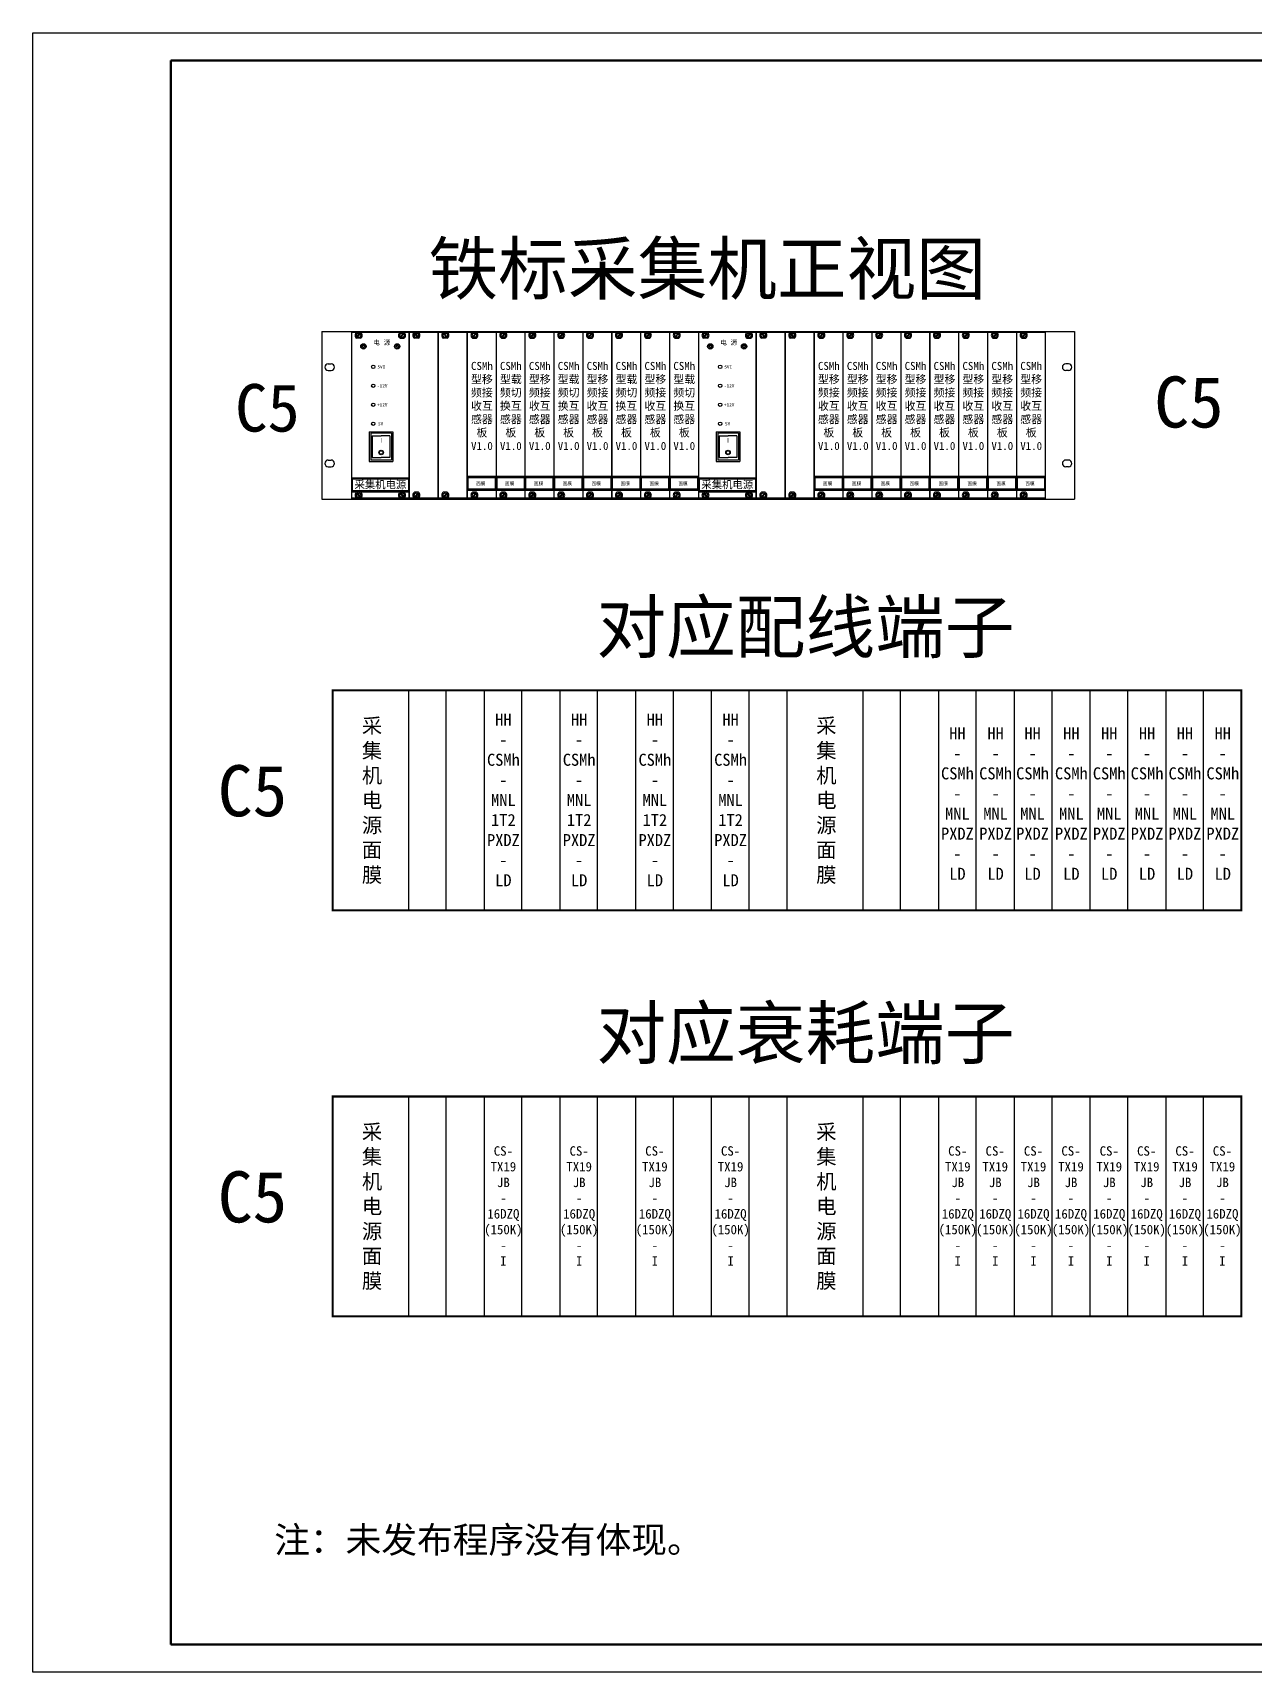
# Model space of a CAD drawing. Extents: x 13290 to 31124, y 5793 to 16373.
# Drawn here: x 13290 to 15625, y 5793 to 8923 of the extents above; entities that cross this region are included whole.
import ezdxf
from ezdxf.enums import TextEntityAlignment as Align

# ---------------------------------------------------------------- set-up
doc = ezdxf.new("R2010")
doc.units = 0
doc.linetypes.add('HIDDEN', pattern=[0.375, 0.25, -0.125])
doc.layers.get('0').update_dxf_attribs({"linetype": 'CONTINUOUS'})
doc.layers.get('Defpoints').update_dxf_attribs({"linetype": 'CONTINUOUS'})
for name, color, linetype in [('HIDDEN', 5, 'HIDDEN'), ('图层1', 3, 'CONTINUOUS'), ('图框_外框线', 7, 'CONTINUOUS'), ('轮廓', 7, 'CONTINUOUS'), ('轮廓线', 255, 'CONTINUOUS')]:
    doc.layers.add(name, color=color, linetype=linetype)
doc.layers.add('参考线层', color=4, linetype='CONTINUOUS', plot=False)
doc.styles.add('Ht', font='simhei_0.ttf')
doc.styles.add('仿宋', font='simfang_0.ttf', dxfattribs={"width": 0.8})
doc.styles.add('仿宋3.5', font='simfang_0.ttf', dxfattribs={"width": 0.7, "height": 3.5})
doc.styles.add('仿宋正常', font='simfang_0.ttf')
doc.styles.add('黑体', font='simhei_0.ttf')

# ---------------------------------------------------------------- blocks, each defined once
blk = doc.blocks.new('图框')
for p, q in [((0, 0), (0, 3129.9)), ((0, 3129.9), (4426.1, 3129.9)), ((4426.1, 0), (0, 0))]:
    blk.add_line(p, q)
at = {"color": 1, "lineweight": 70}
for p, q in [((263.5, 52.7), (263.5, 3077.2)), ((263.5, 3077.2), (4373.4, 3077.2)), ((4373.4, 52.7), (263.5, 52.7))]:
    blk.add_line(p, q, dxfattribs=at)
at = {"style": '仿宋3.5', "width": 0.8}
for p in [(4066.5, 74.7), (4265.8, 74.8)]:
    blk.add_attdef('P', p, '', height=33.7, dxfattribs=at)
at = {"layer": '图层1', "color": 0, "style": '仿宋'}
for tag, p in [('车站站名', (3480.6, 259.1)), ('图纸名称', (3481.4, 148.8))]:
    blk.add_attdef(tag, text='', height=38.5, dxfattribs=at).set_placement(p, align=Align.MIDDLE)
blk = doc.blocks.new('CSMh型8路移频接收互感器板V1.0')
at = {"color": 0}
for p, q in [((0, 174.8), (0, 0)), ((30.5, 174.8), (30.5, 0))]:
    blk.add_line(p, q, dxfattribs=at)
at = {"linetype": 'ByBlock'}
for p, q in [((30.5, 174.8), (0, 174.8)), ((9.8, 174.8), (5.6, 174.8)), ((0.7, 22.8), (0.7, 8)), ((29.9, 8), (29.9, 22.8)), ((9.8, 6.2), (5.6, 6.2)), ((30.5, 0), (0, 0))]:
    blk.add_line(p, q, dxfattribs=at)
for p, q in [((8.8, 173.8), (5.9, 170.2)), ((9.4, 173.3), (6.5, 169.7)), ((5.6, 168.7), (9.8, 168.7)), ((29.9, 22.8), (0.7, 22.8)), ((29.9, 21.5), (0.7, 21.5)), ((29.9, 9.4), (0.7, 9.4)), ((29.9, 8), (0.7, 8)), ((8.8, 5.1), (5.9, 1.5)), ((9.4, 4.6), (6.5, 1))]:
    blk.add_line(p, q)
for centre, radius in [((7.7, 171.8), 2.48), ((7.7, 171.8), 2.33), ((7.7, 3.1), 2.48), ((7.7, 3.1), 2.33)]:
    blk.add_circle(centre, radius)
for centre, start, end in [((7.7, 171.8), 124.2422, 235.7578), ((7.7, 171.8), 304.2422, 55.7578), ((7.7, 3.1), 124.2422, 235.7578), ((7.7, 3.1), 304.2422, 55.7578)]:
    blk.add_arc(centre, 3.72, start, end, dxfattribs=at)
at = {"insert": (15.6, 97.2), "char_height": 8.438, "width": 30.277, "attachment_point": 5, "style": '黑体'}
blk.add_mtext('CSMh型移频接收互感器板\\PV1.0', dxfattribs=at)
at = {"style": '仿宋正常'}
blk.add_attdef('面膜', text='', height=3.47, dxfattribs=at).set_placement((14.3, 15.4), align=Align.MIDDLE_CENTER)
blk = doc.blocks.new('06型铁标采集机箱')
for p, q in [((7.5, -34.25), (10.5, -34.25)), ((788.5, -34.25), (785.5, -34.25)), ((7.5, -41.25), (10.5, -41.25)), ((788.5, -41.25), (785.5, -41.25)), ((7.5, -135.75), (10.5, -135.75)), ((788.5, -135.75), (785.5, -135.75)), ((7.5, -142.75), (10.5, -142.75)), ((788.5, -142.75), (785.5, -142.75))]:
    blk.add_line(p, q)
for centre, start, end in [((7.5, -37.75), 90, 270), ((10.5, -37.75), 270, 90), ((785.5, -37.75), 90, 270), ((788.5, -37.75), 270, 90), ((7.5, -139.25), 90, 270), ((10.5, -139.25), 270, 90), ((785.5, -139.25), 90, 270), ((788.5, -139.25), 270, 90)]:
    blk.add_arc(centre, 3.5, start, end)
at = {"layer": 'Defpoints'}
blk.add_line((0.84, 0), (794.84, 0), dxfattribs=at)
at = {"layer": '参考线层'}
for p, q in [((93, -1.075), (93, -175.925)), ((123.5, -1.075), (123.5, -175.925)), ((154, -1.075), (154, -175.925)), ((184.5, -1.075), (184.5, -175.925)), ((215, -1.075), (215, -175.925)), ((245.5, -1.075), (245.5, -175.925)), ((276, -1.075), (276, -175.925)), ((306.5, -1.075), (306.5, -175.925)), ((337, -1.075), (337, -177)), ((367.5, -1.075), (367.5, -175.925)), ((398, -1.075), (398, -175.925)), ((459, -1.075), (459, -175.925)), ((489.5, -1.075), (489.5, -175.925)), ((520, -1.075), (520, -175.925)), ((550.5, -1.075), (550.5, -175.925)), ((581, -1.075), (581, -175.925)), ((611.5, -1.075), (611.5, -175.925)), ((642, -1.075), (642, -175.925)), ((672.5, -1.075), (672.5, -175.925)), ((703, -1.075), (703, -175.925)), ((733.5, -1.075), (733.5, -175.925))]:
    blk.add_line(p, q, dxfattribs=at)
at = {"layer": '轮廓'}
for p, q in [((0.84, 0), (0.84, -177)), ((32, 0), (32, -177)), ((764, -1.075), (32, -1.075)), ((764, 0), (764, -177)), ((794.84, 0), (794.84, -177)), ((0.84, -177), (794.84, -177)), ((764, -175.925), (32, -175.925))]:
    blk.add_line(p, q, dxfattribs=at)
blk = doc.blocks.new('补空板')
at = {"linetype": 'ByBlock'}
for p, q in [((30.5, 0), (0, 0)), ((0, 0), (0, -174.8)), ((5.4, 0), (9.6, 0)), ((30.5, -174.8), (30.5, 0)), ((9.6, -6.2), (5.4, -6.2)), ((9.6, -168.6), (5.4, -168.6)), ((30.5, -174.8), (0, -174.8)), ((5.4, -174.8), (9.6, -174.8))]:
    blk.add_line(p, q, dxfattribs=at)
for p, q in [((8.6, -5.2), (5.7, -1.5)), ((9.3, -4.7), (6.4, -1)), ((8.6, -169.7), (5.7, -173.3)), ((9.3, -170.2), (6.4, -173.8))]:
    blk.add_line(p, q)
for centre, radius in [((7.5, -3.1), 2.5), ((7.5, -3.1), 2.35), ((7.5, -171.7), 2.5), ((7.5, -171.7), 2.35)]:
    blk.add_circle(centre, radius)
for centre, start, end in [((7.5, -3.1), 124.2422, 235.7578), ((7.5, -3.1), 304.2422, 55.7578), ((7.5, -171.7), 124.2422, 235.7578), ((7.5, -171.7), 304.2422, 55.7578)]:
    blk.add_arc(centre, 3.75, start, end, dxfattribs=at)
blk = doc.blocks.new('CSMh载频切换互感器板V1.0')
at = {"color": 0}
for p, q in [((0, 174.8), (0, 0)), ((30.5, 174.8), (30.5, 0))]:
    blk.add_line(p, q, dxfattribs=at)
at = {"linetype": 'ByBlock'}
for p, q in [((30.5, 174.8), (0, 174.8)), ((9.8, 174.8), (5.6, 174.8)), ((0.7, 22.8), (0.7, 8)), ((29.9, 8), (29.9, 22.8)), ((9.8, 6.2), (5.6, 6.2)), ((30.5, 0), (0, 0))]:
    blk.add_line(p, q, dxfattribs=at)
for p, q in [((8.8, 173.8), (5.9, 170.2)), ((9.4, 173.3), (6.5, 169.7)), ((5.6, 168.7), (9.8, 168.7)), ((29.9, 22.8), (0.7, 22.8)), ((29.9, 21.5), (0.7, 21.5)), ((29.9, 9.4), (0.7, 9.4)), ((29.9, 8), (0.7, 8)), ((8.8, 5.1), (5.9, 1.5)), ((9.4, 4.6), (6.5, 1))]:
    blk.add_line(p, q)
for centre, radius in [((7.7, 171.8), 2.48), ((7.7, 171.8), 2.33), ((7.7, 3.1), 2.48), ((7.7, 3.1), 2.33)]:
    blk.add_circle(centre, radius)
for centre, start, end in [((7.7, 171.8), 124.2422, 235.7578), ((7.7, 171.8), 304.2422, 55.7578), ((7.7, 3.1), 124.2422, 235.7578), ((7.7, 3.1), 304.2422, 55.7578)]:
    blk.add_arc(centre, 3.72, start, end, dxfattribs=at)
at = {"insert": (15.6, 97.2), "char_height": 8.438, "width": 30.277, "attachment_point": 5, "style": '黑体'}
blk.add_mtext('CSMh型载频切换互感器板\\PV1.0', dxfattribs=at)
at = {"style": '仿宋正常'}
blk.add_attdef('面膜', text='', height=3.47, dxfattribs=at).set_placement((14.3, 15.4), align=Align.MIDDLE_CENTER)
blk = doc.blocks.new('普通电源面板')
at = {"linetype": 'ByBlock'}
h = blk.add_hatch(color=256, dxfattribs=at)
h.paths.add_polyline_path([(31.3, 50.5), (31.3, 49.9, -0.414214), (33.1, 48.1, -0.414214), (31.3, 46.3), (31.3, 45.7, 0.414214), (33.6, 48.1, 0.414214)])
h.paths.add_polyline_path([(28.9, 48.1, 0.414214), (31.3, 45.7), (31.3, 46.3, -0.414214), (29.4, 48.1, -0.414214), (31.3, 49.9), (31.3, 50.5, 0.414214)])
for p, q in [((5.7, 170.2), (8.6, 173.8)), ((6.4, 169.7), (9.3, 173.3)), ((51.5, 170.2), (54.4, 173.8)), ((52.2, 169.7), (55.1, 173.3)), ((60.2, 21.2), (0.7, 21.2)), ((0.7, 21.2), (0.7, 6.3)), ((60.2, 19.9), (0.7, 19.9)), ((60.2, 21.2), (60.2, 6.3)), ((61, 0), (0, 0)), ((60.2, 7.6), (0.7, 7.6)), ((60.2, 6.3), (0.7, 6.3)), ((5.7, 4.7), (8.6, 1)), ((6.4, 5.2), (9.3, 1.5)), ((51.5, 4.7), (54.4, 1)), ((52.2, 5.2), (55.1, 1.5))]:
    blk.add_line(p, q)
for p, q in [((9.6, 168.6), (5.4, 168.6)), ((51.2, 168.6), (55.4, 168.6)), ((18.8, 69.8), (43.8, 69.8)), ((18.8, 69.8), (18.8, 38.8)), ((43.8, 69.8), (43.8, 38.8)), ((22, 65.8), (22, 42.8)), ((22, 65.8), (31.3, 65.8)), ((40.5, 65.8), (31.3, 65.8)), ((40.5, 65.8), (40.5, 42.8)), ((18.8, 38.8), (43.8, 38.8)), ((22, 42.8), (31.3, 42.8)), ((40.5, 42.8), (31.3, 42.8)), ((9.7, 6.2), (5.5, 6.2)), ((51.3, 6.2), (55.5, 6.2))]:
    blk.add_line(p, q, dxfattribs=at)
at = {"color": 0, "linetype": 'Continuous'}
for p, q in [((12.1, 160.6), (11.3, 160.6)), ((11.3, 160.6), (11.3, 159.6)), ((12.1, 159.6), (11.3, 159.6)), ((13.1, 161.3), (12.1, 161.3)), ((12.1, 160.6), (12.1, 161.3)), ((12.1, 159.6), (12.1, 158.9)), ((13.1, 158.9), (12.1, 158.9)), ((13.1, 160.6), (13.1, 161.3)), ((13.1, 160.6), (13.8, 160.6)), ((13.1, 159.6), (13.1, 158.9)), ((13.1, 159.6), (13.8, 159.6)), ((13.8, 160.6), (13.8, 159.6)), ((47.7, 160.6), (47, 160.6)), ((47, 160.6), (47, 159.6)), ((47.7, 159.6), (47, 159.6)), ((47.7, 160.6), (47.7, 161.3)), ((48.7, 161.3), (47.7, 161.3)), ((47.7, 159.6), (47.7, 158.9)), ((48.7, 158.9), (47.7, 158.9)), ((48.7, 160.6), (48.7, 161.3)), ((48.7, 160.6), (49.5, 160.6)), ((48.7, 159.6), (48.7, 158.9)), ((48.7, 159.6), (49.5, 159.6)), ((49.5, 160.6), (49.5, 159.6))]:
    blk.add_line(p, q, dxfattribs=at)
at = {"linetype": 'ByBlock'}
blk.add_lwpolyline([(61, 0), (61, 174.8), (0, 174.8), (0, 0)], dxfattribs=at)
at = {"linetype": 'ByBlock', "const_width": 0.5}
blk.add_lwpolyline([(31.3, 63.3), (31.3, 58.5)], dxfattribs=at)
for centre, radius in [((7.5, 171.7), 2.5), ((7.5, 171.7), 2.35), ((53.3, 171.7), 2.5), ((53.3, 171.7), 2.35), ((12.6, 160.1), 2.8), ((48.2, 160.1), 2.8), ((7.5, 3.1), 2.5), ((7.5, 3.1), 2.35), ((53.3, 3.1), 2.5), ((53.3, 3.1), 2.35)]:
    blk.add_circle(centre, radius)
at = {"color": 0, "linetype": 'Continuous'}
for centre in [(12.6, 160.1), (48.2, 160.1)]:
    blk.add_circle(centre, 2.46, dxfattribs=at)
at = {"linetype": 'ByBlock'}
for centre, radius in [((23, 138.5), 1.75), ((23, 118.5), 1.75), ((23, 98.5), 1.75), ((23, 78.5), 1.75), ((31.3, 48.1), 2.37), ((31.3, 48.1), 1.83)]:
    blk.add_circle(centre, radius, dxfattribs=at)
for centre, start, end in [((7.5, 171.7), 124.2422, 235.7578), ((7.5, 171.7), 304.2422, 55.7578), ((53.3, 171.7), 124.2422, 235.7578), ((53.3, 171.7), 304.2422, 55.7578), ((7.5, 3.1), 124.2422, 235.7578), ((7.5, 3.1), 304.2422, 55.7578), ((53.3, 3.1), 124.2422, 235.7578), ((53.3, 3.1), 304.2422, 55.7578)]:
    blk.add_arc(centre, 3.75, start, end, dxfattribs=at)
at = {"layer": 'HIDDEN', "linetype": 'ByBlock'}
for p, q in [((42.4, 68.5), (20.4, 68.5)), ((20.4, 68.5), (20.4, 40)), ((42.4, 68.5), (42.4, 40)), ((42.2, 40), (20.4, 40))]:
    blk.add_line(p, q, dxfattribs=at)
at = {"linetype": 'ByBlock', "style": '黑体'}
for s, height, p in [('电 源', 5, (32.1, 164.2)), ('5VI', 3.5, (31.5, 138.5)), ('-12V', 3.5, (32.5, 118.5)), ('+12V', 3.5, (32.5, 98.5)), ('5V', 3.5, (30.8, 78.5))]:
    blk.add_text(s, height=height, dxfattribs=at).set_placement(p, align=Align.MIDDLE_CENTER)
at = {"insert": (30.5, 13.8), "char_height": 8, "width": 59.5, "attachment_point": 5, "style": '黑体'}
blk.add_mtext('采集机电源', dxfattribs=at)
blk = doc.blocks.new('面膜框')
for p, q in [((0, 0), (0, 231.8)), ((79.9, 231.8), (79.9, 0)), ((119.8, 0), (119.8, 231.8)), ((159.8, 231.8), (159.8, 0)), ((199.7, 0), (199.7, 231.8)), ((239.7, 231.8), (239.7, 0)), ((279.6, 0), (279.6, 231.8)), ((319.6, 231.8), (319.6, 0)), ((359.5, 0), (359.5, 231.8)), ((399.5, 231.8), (399.5, 0)), ((439.4, 0), (439.4, 231.8)), ((479.4, 0), (479.4, 231.8)), ((559.3, 231.8), (559.3, 0)), ((599.2, 0), (599.2, 231.8)), ((639.2, 231.8), (639.2, 0)), ((679.1, 0), (679.1, 231.8)), ((719.1, 231.8), (719.1, 0)), ((759, 0), (759, 231.8)), ((799, 231.8), (799, 0)), ((838.9, 0), (838.9, 231.8)), ((878.9, 231.8), (878.9, 0)), ((918.8, 0), (918.8, 231.8))]:
    blk.add_line(p, q)
at = {"const_width": 2.16}
blk.add_lwpolyline([(0, 231.8), (958.8, 231.8), (958.8, 0), (0, 0)], close=True, dxfattribs=at)

msp = doc.modelspace()

# ---------------------------------------------------------------- linework, layer by layer
at = {"layer": '轮廓'}
msp.add_line((13842.6, 8353.4), (13842.6, 8033), dxfattribs=at)

# ---------------------------------------------------------------- block references
at = {"layer": '图框_外框线', "color": 0, "xscale": 1.810216179773979, "yscale": 1.810216179773979, "zscale": 1.810216179773979}
for name, p in [('06型铁标采集机箱', (13841.1, 8353.4)), ('补空板', (14009.4, 8351.4)), ('补空板', (14064.6, 8351.4)), ('补空板', (14672, 8351.4)), ('补空板', (14727.2, 8351.4))]:
    msp.add_blockref(name, p, dxfattribs=at)
at = {"layer": '轮廓线'}
msp.add_blockref('图框', (13290.4, 5793.5), dxfattribs=at)
at = {"layer": '轮廓线', "xscale": 1.810216179773976, "yscale": 1.810216179773976, "zscale": 1.810216179773976}
for name, p in [('普通电源面板', (13899, 8034.9)), ('普通电源面板', (14561.5, 8034.9)), ('面膜框', (13863, 7248.2)), ('面膜框', (13863, 6473))]:
    msp.add_blockref(name, p, dxfattribs=at)
for name, p in [('CSMh型8路移频接收互感器板V1.0', (14119.9, 8034.9)), ('CSMh载频切换互感器板V1.0', (14175.1, 8034.9)), ('CSMh型8路移频接收互感器板V1.0', (14230.3, 8034.9)), ('CSMh载频切换互感器板V1.0', (14285.5, 8034.9)), ('CSMh型8路移频接收互感器板V1.0', (14340.7, 8034.9)), ('CSMh载频切换互感器板V1.0', (14395.9, 8034.9)), ('CSMh型8路移频接收互感器板V1.0', (14451.1, 8034.9)), ('CSMh载频切换互感器板V1.0', (14506.3, 8034.9)), ('CSMh型8路移频接收互感器板V1.0', (14782.4, 8034.9)), ('CSMh型8路移频接收互感器板V1.0', (14837.6, 8034.9)), ('CSMh型8路移频接收互感器板V1.0', (14892.8, 8034.9)), ('CSMh型8路移频接收互感器板V1.0', (14948, 8034.9)), ('CSMh型8路移频接收互感器板V1.0', (15003.2, 8034.9)), ('CSMh型8路移频接收互感器板V1.0', (15058.4, 8034.9)), ('CSMh型8路移频接收互感器板V1.0', (15113.7, 8034.9)), ('CSMh型8路移频接收互感器板V1.0', (15168.9, 8034.9))]:
    msp.add_blockref(name, p, dxfattribs=at).add_auto_attribs({'面膜': '面膜'})

# ---------------------------------------------------------------- texts
at = {"style": 'Ht'}
msp.add_text('C5', height=90.81, dxfattribs=at).set_placement((13676.8, 8162))
for s, insert, char_height, width, attachment_point, style in [('C5', (15432.1, 8267.3), 97.57, 253.545, 1, 'Ht'), ('采集机电源面膜', (13938.3, 7456.5), 28.45, 29.245, 5, '黑体'), ('HH\\P-\\PCSMh\\P-\\PMNL\\P1T2\\PPXDZ\\P-\\PLD', (14189.1, 7458.8), 23, 82.337, 5, '黑体'), ('HH\\P-\\PCSMh\\P-\\PMNL\\P1T2\\PPXDZ\\P-\\PLD', (14333.8, 7458.8), 23, 82.337, 5, '黑体'), ('HH\\P-\\PCSMh\\P-\\PMNL\\P1T2\\PPXDZ\\P-\\PLD', (14478.4, 7458.8), 23, 82.337, 5, '黑体'), ('HH\\P-\\PCSMh\\P-\\PMNL\\P1T2\\PPXDZ\\P-\\PLD', (14623, 7458.8), 23, 82.337, 5, '黑体'), ('采集机电源面膜', (14806, 7456.5), 28.45, 29.245, 5, '黑体'), ('HH\\P-\\PCSMh\\P-\\PMNL\\PPXDZ\\P-\\PLD', (15056.2, 7452), 23, 82.337, 5, '黑体'), ('HH\\P-\\PCSMh\\P-\\PMNL\\PPXDZ\\P-\\PLD', (15129.1, 7452), 23, 82.337, 5, '黑体'), ('HH\\P-\\PCSMh\\P-\\PMNL\\PPXDZ\\P-\\PLD', (15199.7, 7452), 23, 82.337, 5, '黑体'), ('HH\\P-\\PCSMh\\P-\\PMNL\\PPXDZ\\P-\\PLD', (15273.8, 7452), 23, 82.337, 5, '黑体'), ('HH\\P-\\PCSMh\\P-\\PMNL\\PPXDZ\\P-\\PLD', (15346.1, 7452), 23, 82.337, 5, '黑体'), ('HH\\P-\\PCSMh\\P-\\PMNL\\PPXDZ\\P-\\PLD', (15418.4, 7452), 23, 82.337, 5, '黑体'), ('HH\\P-\\PCSMh\\P-\\PMNL\\PPXDZ\\P-\\PLD', (15490.7, 7452), 23, 82.337, 5, '黑体'), ('HH\\P-\\PCSMh\\P-\\PMNL\\PPXDZ\\P-\\PLD', (15563, 7452), 23, 82.337, 5, '黑体'), ('C5', (13643.7, 7525.1), 97.57, 253.545, 1, 'Ht'), ('采集机电源面膜', (13938.3, 6681.3), 28.45, 29.245, 5, '黑体'), ('采集机电源面膜', (14806, 6681.3), 28.45, 29.245, 5, '黑体'), ('CS-\\PTX19\\PJB\\P-\\P16DZQ\\P(150K)\\P-\\PI', (14189.1, 6683.6), 18, 82.337, 5, '黑体'), ('CS-\\PTX19\\PJB\\P-\\P16DZQ\\P(150K)\\P-\\PI', (14333.8, 6683.6), 18, 82.337, 5, '黑体'), ('CS-\\PTX19\\PJB\\P-\\P16DZQ\\P(150K)\\P-\\PI', (14478.4, 6683.6), 18, 82.337, 5, '黑体'), ('CS-\\PTX19\\PJB\\P-\\P16DZQ\\P(150K)\\P-\\PI', (14623, 6683.6), 18, 82.337, 5, '黑体'), ('CS-\\PTX19\\PJB\\P-\\P16DZQ\\P(150K)\\P-\\PI', (15056.9, 6683.6), 18, 82.337, 5, '黑体'), ('CS-\\PTX19\\PJB\\P-\\P16DZQ\\P(150K)\\P-\\PI', (15128.4, 6683.6), 18, 82.337, 5, '黑体'), ('CS-\\PTX19\\PJB\\P-\\P16DZQ\\P(150K)\\P-\\PI', (15201.5, 6683.6), 18, 82.337, 5, '黑体'), ('CS-\\PTX19\\PJB\\P-\\P16DZQ\\P(150K)\\P-\\PI', (15273.1, 6683.6), 18, 82.337, 5, '黑体'), ('CS-\\PTX19\\PJB\\P-\\P16DZQ\\P(150K)\\P-\\PI', (15346.2, 6683.6), 18, 82.337, 5, '黑体'), ('CS-\\PTX19\\PJB\\P-\\P16DZQ\\P(150K)\\P-\\PI', (15417.7, 6683.6), 18, 82.337, 5, '黑体'), ('CS-\\PTX19\\PJB\\P-\\P16DZQ\\P(150K)\\P-\\PI', (15490.8, 6683.6), 18, 82.337, 5, '黑体'), ('CS-\\PTX19\\PJB\\P-\\P16DZQ\\P(150K)\\P-\\PI', (15562.3, 6683.6), 18, 82.337, 5, '黑体'), ('C5', (13643.7, 6749.8), 97.57, 253.545, 1, 'Ht'), ('注：未发布程序没有体现。', (13751.4, 6071.3), 50, 2413.701, 1, 'Ht')]:
    msp.add_mtext(s, dxfattribs=dict(insert=insert, char_height=char_height, width=width, attachment_point=attachment_point, style=style))
at = {"layer": '轮廓线', "char_height": 97.57, "width": 1386.26, "attachment_point": 5, "style": '黑体'}
for s, insert in [('铁标采集机正视图', (14578.4, 8467.7)), ('对应配线端子', (14766, 7783.3)), ('对应衰耗端子', (14766, 7008.1))]:
    msp.add_mtext(s, dxfattribs=dict(at, insert=insert))

doc.saveas('drawing.dxf')
